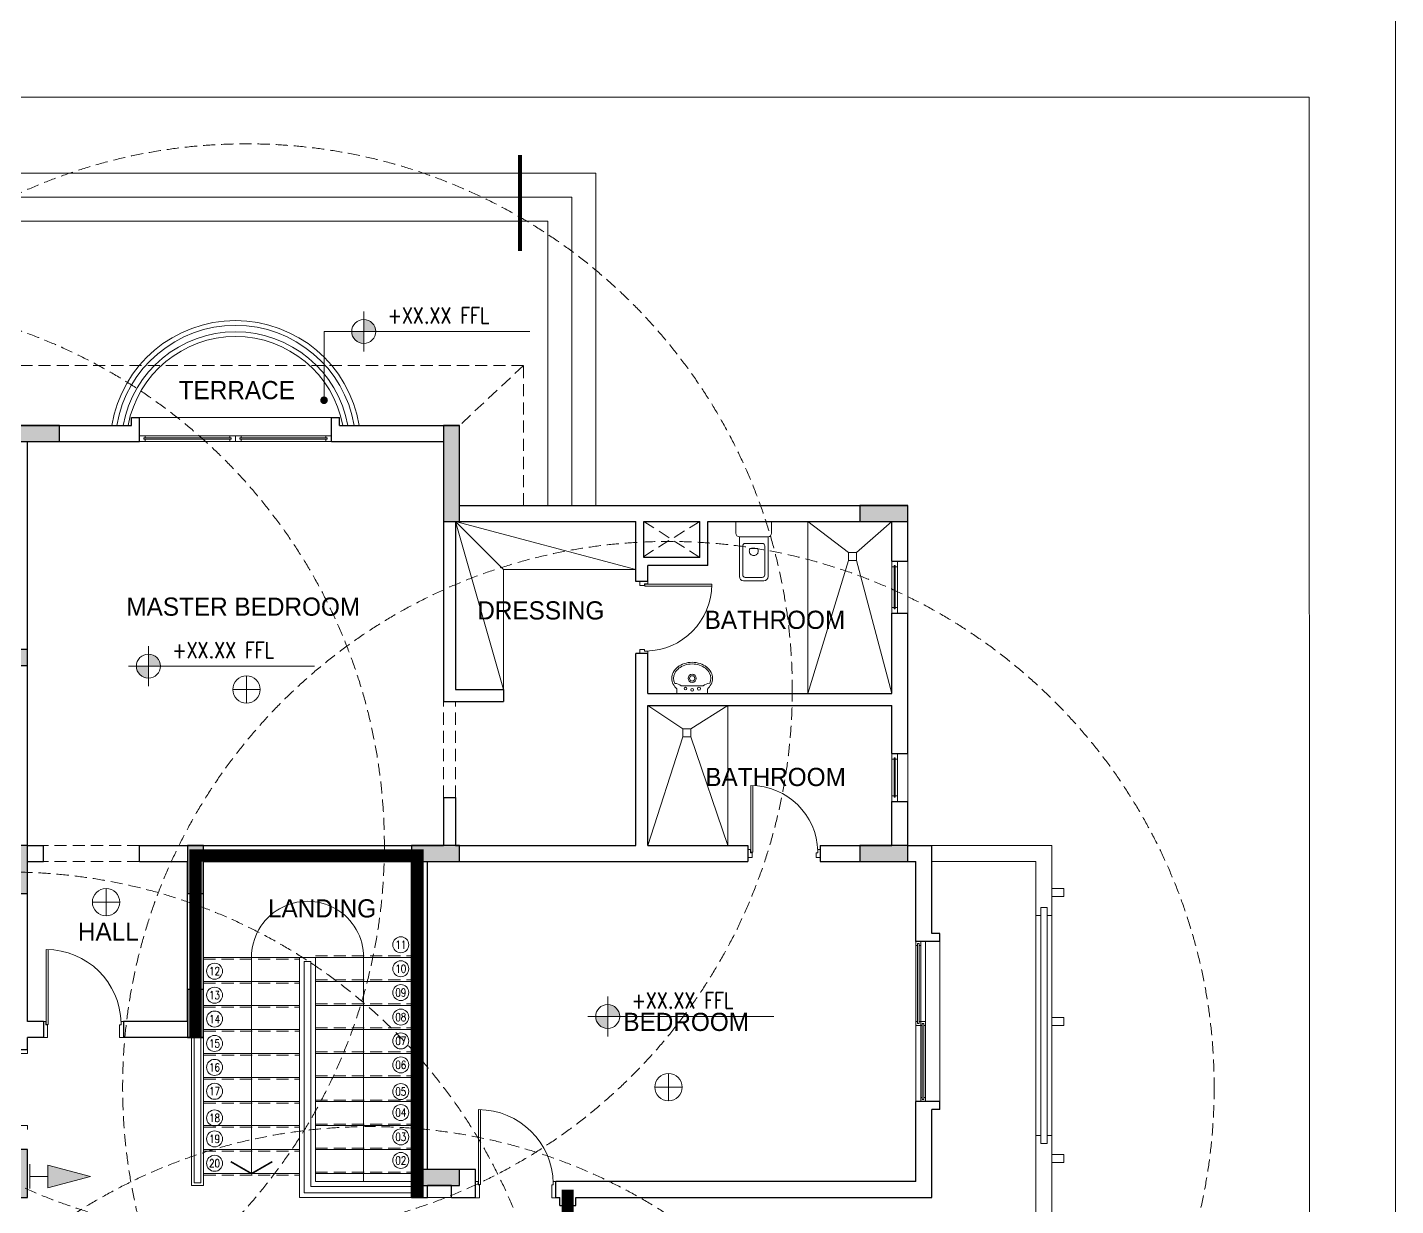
# Model space of a CAD drawing. Header units: millimetres. Extents: x -9083 to 924194, y -232449 to 321637.
# Drawn here: x 155860 to 167142, y -205521 to -195804 of the extents above; entities that cross this region are included whole.
import ezdxf
from ezdxf.enums import TextEntityAlignment as Align

# ---------------------------------------------------------------- set-up
doc = ezdxf.new("R2010")
doc.units = ezdxf.units.MM
doc.header["$LTSCALE"] = 400
doc.header["$MEASUREMENT"] = 0
doc.linetypes.add('HIDDEN', pattern=[0.375, 0.25, -0.125])
doc.layers.get('0').update_dxf_attribs({"lineweight": 0, "true_color": 0xff1414})
doc.layers.get('Defpoints').update_dxf_attribs({"color": 8, "lineweight": 5})
doc.layers.add('ALARM', color=7, linetype='Continuous', lineweight=5, true_color=0xff0f0f)
for name, color, linetype, lineweight in [('ARCHES', 1, 'HIDDEN', 5), ('COLUMNS HATCH', 1, 'Continuous', 5), ('DOOR', 1, 'Continuous', 5), ('FIRE RATE', 244, 'Continuous', 0), ('FIXTURE', 5, 'Continuous', 0), ('FURNITURE', 1, 'Continuous', 5), ('GENERAL TEXT', 4, 'Continuous', 5), ('HANDRAIL', 31, 'Continuous', 5), ('HIDDEN', 237, 'HIDDEN', 0), ('LEVEL SYMBOL', 8, 'Continuous', 5), ('LEVELS', 251, 'Continuous', 5), ('PRO COLUMNS', 6, 'Continuous', 30), ('PROPOSED COLUMNS', 6, 'Continuous', 30), ('ROOF LINE 1', 246, 'Continuous', 30), ('STAIR', 1, 'Continuous', 5), ('STAIR NOSE', 1, 'HIDDEN', 5), ('TEXT STAIR NO', 7, 'Continuous', 5), ('WALL ELEVATION', 3, 'Continuous', 9), ('WALL PROPOSED', 255, 'Continuous', 30), ('WINDOWS', 5, 'Continuous', 5)]:
    doc.layers.add(name, color=color, linetype=linetype, lineweight=lineweight)
doc.styles.add('ROMANS-TITLE', font='ROMANS.shx', dxfattribs={"width": 0.8})
doc.styles.get("Standard").update_dxf_attribs({"font": 'GOTHIC.TTF', "height": 220})

# ---------------------------------------------------------------- blocks, each defined once
blk = doc.blocks.new('*U145')
for p, q in [((180, 0), (-180, 0)), ((-180, 0), (-180, -53)), ((180, 0), (180, -52)), ((130, -89), (-130, -89))]:
    blk.add_line(p, q)
for centre, radius in [((-80, -57), 16.1), ((0, -178), 48.5), ((0, -178), 31.8), ((0, -44), 16), ((80, -57), 18.1)]:
    blk.add_circle(centre, radius)
for centre, radius, start, end in [((-88, -178), 152, 152.3807, 180), ((-45, -201), 200, 132.2414, 152.3807), ((-88, -178), 132, 153.1014, 207.6193), ((-209, 0), 119, 271.591, 311.3839), ((214, 5), 126, 228.3983, 266.8513), ((46, -201), 200, 27.6193, 48.0173), ((89, -178), 132, 332.3807, 25.9024), ((89, -178), 152, 0, 27.6193), ((-88, -178), 152, 180, 207.6193), ((-45, -156), 200, 207.6193, 231.6325), ((-45, -156), 180, 207.6193, 231.6325), ((-18, -121), 244, 231.6325, 251.8447), ((-18, -121), 224, 231.6325, 251.8447), ((18, -121), 224, 288.1553, 308.3675), ((18, -121), 244, 288.1553, 308.3675), ((46, -156), 180, 308.3675, 332.3807), ((46, -156), 200, 308.3675, 332.3807), ((89, -178), 152, 332.3807, 0), ((0, -66), 302, 251.8447, 270), ((0, -66), 282, 251.8447, 270), ((0, -66), 282, 270, 288.1553), ((0, -66), 302, 270, 288.1553)]:
    blk.add_arc(centre, radius, start, end)
blk = doc.blocks.new('*U146')
for p, q in [((-210, 0), (-210, -140)), ((-210, 0), (210, 0)), ((210, 0), (210, -140)), ((-170, -180), (-170, -650)), ((-170, -180), (170, -180)), ((-130, -290), (-130, -630)), ((-100, -260), (100, -260)), ((-44, -319), (44, -319)), ((130, -290), (130, -630)), ((170, -180), (170, -650)), ((-120, -700), (120, -700)), ((-100, -660), (100, -660))]:
    blk.add_line(p, q)
for centre, radius, start, end in [((-170, -140), 40, 180, 270), ((170, -140), 40, 270, 0), ((-100, -290), 30, 90, 180), ((-1, -349), 53, 144.8858, 157.2878), ((1, -349), 53, 22.7122, 35.1142), ((100, -290), 30, 0, 90), ((-1, -349), 52.4, 157.2878, 180), ((-1, -349), 52.4, 180, 202.7122), ((-1, -349), 53, 202.7122, 225.2991), ((0, -348), 53.5, 225.2991, 247.7107), ((0, -348), 54, 247.7107, 270), ((0, -348), 54, 270, 292.2893), ((0, -348), 53.5, 292.2893, 314.7009), ((1, -349), 53, 314.7009, 337.2878), ((1, -349), 52.4, 360, 22.7122), ((1, -349), 52.4, 337.2878, 0), ((-100, -630), 30, 180, 270), ((100, -630), 30, 270, 0), ((-120, -650), 50, 180, 270), ((120, -650), 50, 270, 0)]:
    blk.add_arc(centre, radius, start, end)
blk = doc.blocks.new('A$C977231d2')
at = {"layer": 'Defpoints'}
blk.add_lwpolyline([(-120, 0), (-823, 0), (-823, 576), (-120, 576)], close=True, dxfattribs=at)
blk = doc.blocks.new('VILLA FIRST COLUMNS')
at = {"layer": 'COLUMNS HATCH', "ltscale": 300}
for points in [[(401768, 181785), (401168, 181785), (401168, 181985), (401768, 181985)], [(406768, 181985), (406768, 180785), (406568, 180785), (406568, 181985)], [(412368, 180785), (411768, 180785), (411768, 180985), (412368, 180985)], [(401368, 178985), (400768, 178985), (400768, 179185), (401368, 179185)], [(401168, 176135), (401168, 176735), (401368, 176735), (401368, 176135)], [(403368, 176135), (403368, 176735), (403568, 176735), (403568, 176135)], [(406768, 176535), (406168, 176535), (406168, 176735), (406768, 176735)], [(412368, 176535), (411768, 176535), (411768, 176735), (412368, 176735)], [(403368, 174335), (403368, 174935), (403568, 174935), (403568, 174335)], [(401168, 172335), (401168, 172935), (401368, 172935), (401368, 172335)], [(406768, 172485), (406168, 172485), (406168, 172685), (406768, 172685)]]:
    blk.add_hatch(color=256, dxfattribs=at).paths.add_polyline_path(points)
at = {"layer": 'PRO COLUMNS', "ltscale": 300}
for points in [[(401768, 181785), (401768, 181985), (401168, 181985), (401168, 181785)], [(406768, 181985), (406568, 181985), (406568, 180785), (406768, 180785)], [(412368, 180785), (412368, 180985), (411768, 180985), (411768, 180785)], [(401368, 178985), (401368, 179185), (400768, 179185), (400768, 178985)], [(401168, 176135), (401368, 176135), (401368, 176735), (401168, 176735)], [(403368, 176135), (403568, 176135), (403568, 176735), (403368, 176735)], [(406768, 176535), (406768, 176735), (406168, 176735), (406168, 176535)], [(412368, 176535), (412368, 176735), (411768, 176735), (411768, 176535)], [(403368, 174335), (403568, 174335), (403568, 174935), (403368, 174935)], [(401168, 172335), (401368, 172335), (401368, 172935), (401168, 172935)], [(406768, 172485), (406768, 172685), (406168, 172685), (406168, 172485)]]:
    blk.add_lwpolyline(points, close=True, dxfattribs=at)
blk = doc.blocks.new('*U61')
for p, q in [((0, 7), (120, 7)), ((0, 7), (0, 0)), ((0, 0), (120, 0)), ((5.5, 4.25), (114.5, 4.25)), ((5.5, 4.25), (5.5, 2.75)), ((5.5, 2.75), (114.5, 2.75)), ((7, 7), (7, 4.25)), ((7, 2.75), (7, 0)), ((113, 7), (113, 4.25)), ((113, 2.75), (113, 0)), ((114.5, 4.25), (114.5, 2.75)), ((120, 7), (120, 0))]:
    blk.add_line(p, q)
blk = doc.blocks.new('A-LVL_PLAN')
at = {"layer": 'LEVELS', "ltscale": 800}
h = blk.add_hatch(color=256, dxfattribs=at)
h.paths.add_polyline_path([(0, 0), (150, 0, 0.414214), (0, 150)])
h.paths.add_polyline_path([(0, -150), (0, 0), (-150, 0, 0.414214)])
at = {"layer": 'LEVELS'}
for p, q in [((0, -250), (0, 250)), ((-250, 0), (250, 0))]:
    blk.add_line(p, q, dxfattribs=at)
at = {"layer": 'LEVELS', "ltscale": 800}
blk.add_line((0, 0), (2074, 0), dxfattribs=at)
at = {"layer": 'LEVELS'}
blk.add_circle((0, 0), 150, dxfattribs=at)
at = {"layer": 'LEVELS', "ltscale": 800, "style": 'ROMANS-TITLE', "width": 0.8}
blk.add_attdef('FLOOR-LEVEL', (300, 100), '', height=200, dxfattribs=at)
blk = doc.blocks.new('BAYTANG')
at = {"layer": 'TEXT STAIR NO', "color": 8, "ltscale": 0.1}
blk.add_circle((0, 0), 100, dxfattribs=at)
at = {"layer": 'TEXT STAIR NO', "style": 'ROMANS-TITLE', "width": 0.8}
blk.add_attdef('STEPNO.', text='', height=120, dxfattribs=at).set_placement((0, 0), align=Align.MIDDLE_CENTER)
blk = doc.blocks.new('*U63')
for p, q in [((-1565, 66), (-1565, 1001)), ((-1540, 66), (-1540, 1000)), ((-1600, 101), (-1570, 101)), ((-1570, 61), (-1570, 101)), ((-1570, 61), (-1550, 61)), ((-1565, 66), (-1540, 66)), ((-1550, -99), (-1550, 61)), ((-650, -99), (-650, 61)), ((-630, 61), (-650, 61)), ((-600, 101), (-630, 101)), ((-630, 61), (-630, 101)), ((-1600, -99), (-1550, -99)), ((-600, -99), (-650, -99))]:
    blk.add_line(p, q)
blk.add_arc((-1565, 66), 935, 0.9304, 89.9953)
blk = doc.blocks.new('*U70')
for p, q in [((600, 99), (650, 99)), ((650, 99), (650, -61)), ((1550, 99), (1550, -61)), ((1600, 99), (1550, 99)), ((600, -101), (630, -101)), ((630, -61), (630, -101)), ((630, -61), (650, -61)), ((1540, -66), (1540, -1000)), ((1565, -66), (1540, -66)), ((1570, -61), (1550, -61)), ((1565, -66), (1565, -1001)), ((1570, -61), (1570, -101)), ((1600, -101), (1570, -101))]:
    blk.add_line(p, q)
blk.add_arc((1565, -66), 935, 180.9304, 269.9953)
blk = doc.blocks.new('*U74')
for p, q in [((-1565, 64), (-1565, 899)), ((-1540, 64), (-1540, 897)), ((-1600, 99), (-1570, 99)), ((-1570, 59), (-1570, 99)), ((-1570, 59), (-1550, 59)), ((-1565, 64), (-1540, 64)), ((-1550, -1), (-1550, 59)), ((-750, -1), (-750, 59)), ((-730, 59), (-750, 59)), ((-700, 99), (-730, 99)), ((-730, 59), (-730, 99)), ((-1600, -1), (-1550, -1)), ((-700, -1), (-750, -1))]:
    blk.add_line(p, q)
blk.add_arc((-1565, 63), 835, 1.0452, 89.9934)
blk = doc.blocks.new('A$Ccfd28120')
for p, q in [((0, -171), (0, 171)), ((171, 0), (-171, 0))]:
    blk.add_line(p, q)
blk.add_circle((0, 0), 171)
blk = doc.blocks.new('FIRE EXTINGUISHER')
at = {"transparency": 33554559}
h = blk.add_hatch(color=256, dxfattribs=at)
h.dxf.hatch_style = 1
h.paths.add_polyline_path([(165311, -106760), (164961, -106667), (164961, -106854)])
for p, q in [((164811, -106860), (164811, -106660)), ((164961, -106854), (164961, -106667)), ((165311, -106760), (164961, -106667)), ((164811, -106760), (164961, -106760)), ((165311, -106760), (164961, -106854))]:
    blk.add_line(p, q)

msp = doc.modelspace()

# ---------------------------------------------------------------- linework, layer by layer
at = {"layer": 'ALARM', "linetype": 'HIDDEN', "lineweight": 0}
for centre in [(157667.14703, -201264.19906), (154303.66834, -202550.57233), (161145.75204, -204543.63887), (155710.82166, -207270.25204), (158688.70018, -209369.54694)]:
    msp.add_circle(centre, 4500, dxfattribs=at)
at = {"layer": 'ARCHES', "lineweight": 0}
for p, q in [((159292.07157, -202155.15862), (159292.07157, -201363.15862)), ((159391.07157, -202155.15862), (159391.07157, -201363.15862)), ((156784.07157, -202551.15862), (155992.07157, -202551.15862)), ((156784.07157, -202683.15862), (155992.07157, -202683.15862))]:
    msp.add_line(p, q, dxfattribs=at)
at = {"layer": 'Defpoints', "lineweight": 0}
msp.add_lwpolyline([(146300.19608, -213445.00777), (166432.9392, -213445.00777), (166427.97271, -196379.66166), (146295.22959, -196379.66166)], close=True, dxfattribs=at)
at = {"layer": 'DOOR', "lineweight": 0}
msp.add_line((159358.07157, -205455.15862), (159160.07157, -205455.15862), dxfattribs=at)
at = {"layer": 'FIRE RATE', "color": 244, "lineweight": 0, "true_color": 0x991b1e, "const_width": 100}
msp.add_lwpolyline([(159078.07157, -205455.15862), (159078.07157, -202633.15862), (157246.0195, -202633.15862), (157246.0195, -204135.26277)], dxfattribs=at)
at = {"layer": 'FIRE RATE', "color": 177, "lineweight": 0, "true_color": 0x293189, "const_width": 100}
msp.add_lwpolyline([(160315.0195, -206247.26277), (160315.0195, -205389.15862)], dxfattribs=at)
at = {"layer": 'FURNITURE', "lineweight": 0}
for p, q in [((159787.07157, -201264.15862), (159391.07157, -199878.26277)), ((159391.07157, -199878.26277), (160876.07157, -200274.26277)), ((159787.07157, -200274.26277), (159391.07157, -199878.26277)), ((162295.07157, -201297.15862), (162295.07157, -199878.26277)), ((162631.5451, -200134.89408), (162295.07157, -199878.26277)), ((162697.5451, -200134.89408), (162988.07157, -199878.26357)), ((162697.5451, -200134.89408), (162631.5451, -200134.89408)), ((162631.5451, -200134.89408), (162631.5451, -200200.89408)), ((162697.5451, -200200.89408), (162697.5451, -200134.89408)), ((162295.07157, -201297.15862), (162631.5451, -200200.89408)), ((162631.5451, -200200.89408), (162697.5451, -200200.89408)), ((162697.5451, -200200.89408), (162988.07157, -201297.15862)), ((159787.07157, -201264.15862), (159787.07157, -200274.26277)), ((160876.07157, -200274.26277), (159787.07157, -200274.26277)), ((161265.29358, -201589.92697), (160975.07157, -201396.15862)), ((161331.29358, -201589.92697), (161635.07157, -201396.15862)), ((161635.07157, -202551.15862), (161635.07157, -201396.15862)), ((161331.29358, -201589.92697), (161265.29358, -201589.92697)), ((161265.29358, -201589.92697), (161265.29358, -201655.92697)), ((161331.29358, -201655.92697), (161331.29358, -201589.92697)), ((160975.07157, -202551.15862), (161265.29358, -201655.92697)), ((161265.29358, -201655.92697), (161331.29358, -201655.92697)), ((161331.29358, -201655.92697), (161635.07157, -202551.15862))]:
    msp.add_line(p, q, dxfattribs=at)
at = {"layer": 'HANDRAIL', "lineweight": 0}
for p, q in [((163318.07157, -202551.15862), (164308.07157, -202551.15862)), ((164308.07157, -206973.15862), (164308.07157, -202551.15862)), ((163318.07157, -202683.15862), (164176.07157, -202683.15862)), ((164176.07157, -206841.15862), (164176.07157, -202683.15862)), ((164176.07157, -203128.65862), (164215.67157, -203128.65862)), ((164268.47157, -203128.65862), (164308.07157, -203128.65862)), ((158104.07157, -203475.15862), (158236.07157, -203475.15862)), ((158104.07157, -203475.15862), (158104.07157, -205455.15862)), ((158143.67157, -205415.55862), (158143.67157, -203508.15862)), ((158143.67157, -203508.15862), (158196.47157, -203508.15862)), ((158196.47157, -205362.75862), (158196.47157, -203508.15862)), ((158236.07157, -203475.15862), (158236.07157, -205323.15862)), ((157213.07157, -204135.15862), (157213.07157, -205356.15862)), ((157236.17157, -204135.15862), (157236.17157, -205333.05862)), ((157288.97157, -204135.15862), (157288.97157, -205333.05862)), ((157312.07157, -204135.15862), (157312.07157, -205356.15862)), ((164176.07157, -204943.65862), (164215.67157, -204943.65862)), ((164268.47157, -204943.65862), (164308.07157, -204943.65862)), ((159028.07157, -205323.15862), (158236.07157, -205323.15862)), ((157213.07157, -205356.15862), (157312.07157, -205356.15862)), ((157236.17157, -205333.05862), (157288.97157, -205333.05862)), ((159028.07157, -205415.55862), (158143.67157, -205415.55862)), ((159028.07157, -205362.75862), (158196.47157, -205362.75862)), ((159028.07157, -205455.15862), (158104.07157, -205455.15862))]:
    msp.add_line(p, q, dxfattribs=at)
at = {"layer": 'HANDRAIL', "lineweight": 0, "ltscale": 5, "const_width": 33}
msp.add_lwpolyline([(159922.2428, -197647.90412), (159922.2428, -196855.90412)], dxfattribs=at)
at = {"layer": 'HANDRAIL', "lineweight": 0}
for points in [[(164407.07157, -202905.90862), (164407.07157, -202971.90862), (164308.07157, -202971.90862), (164308.07157, -202905.90862), (164407.07157, -202905.90862)], [(164407.07157, -203970.15862), (164407.07157, -204036.15862), (164308.07157, -204036.15862), (164308.07157, -203970.15862), (164407.07157, -203970.15862)], [(164407.07157, -205166.40862), (164407.07157, -205100.40862), (164308.07157, -205100.40862), (164308.07157, -205166.40862), (164407.07157, -205166.40862)]]:
    msp.add_lwpolyline(points, dxfattribs=at)
msp.add_lwpolyline([(164215.67157, -203062.65862), (164268.47157, -203062.65862), (164268.47157, -205009.65862), (164215.67157, -205009.65862)], close=True, dxfattribs=at)
for radius, start, end in [(994.01095, 9.789520609, 170.210479374), (941.21095, 10.344572285, 169.655427698)]:
    msp.add_arc((157576.08741, -199255.16957), radius, start, end, dxfattribs=at)
at = {"layer": 'HIDDEN', "lineweight": 0}
for p, q in [((159952.07157, -198591.15862), (159424.07157, -199086.15862)), ((161404.07157, -199877.63479), (160942.07157, -200166.8446)), ((160942.07157, -199878.26277), (161404.07157, -200175.36692))]:
    msp.add_line(p, q, dxfattribs=at)
msp.add_lwpolyline([(159952.07157, -199746.26277), (159952.07157, -198591.15862), (155200.07157, -198591.15862), (155200.07157, -200934.15862)], dxfattribs=at)
at = {"layer": 'LEVELS', "lineweight": 0}
msp.add_line((158306.20736, -198847.5369), (158306.20736, -198816.1869), dxfattribs=at)
at = {"layer": 'LEVELS', "lineweight": 0, "ltscale": 800}
msp.add_lwpolyline([(158306.20736, -198816.1869), (158306.20736, -198312.01184), (158633.43339, -198312.01184)], dxfattribs=at)
at = {"layer": 'LEVELS', "lineweight": 0, "const_width": 31.35}
msp.add_lwpolyline([(158306.20736, -198863.2119, 1), (158306.20736, -198894.5619, 1)], format="xyb", close=True, dxfattribs=at)
at = {"layer": 'ROOF LINE 1', "lineweight": 0, "ltscale": 100}
for radius, start, end in [(1033.61095, 9.410981867, 170.58901812), (901.61095, 10.804263793, 169.195736187)]:
    msp.add_arc((157576.08741, -199255.16957), radius, start, end, dxfattribs=at)
at = {"layer": 'STAIR', "lineweight": 0}
for p, q in [((157312.07157, -203475.15862), (158104.07157, -203475.15862)), ((157708.60736, -203475.15862), (157708.60736, -205257.15862)), ((158236.07157, -203475.15862), (159028.07157, -203475.15862)), ((158632.60736, -205323.15862), (158632.60736, -203475.15862)), ((157312.07157, -203673.15862), (158104.07157, -203673.15862)), ((158236.07157, -203673.15862), (159028.07157, -203673.15862)), ((157312.07157, -203871.15862), (158104.07157, -203871.15862)), ((158236.07157, -203871.15862), (159028.07157, -203871.15862)), ((157314.21473, -204069.15862), (158104.07157, -204069.15862)), ((158236.07157, -204069.15862), (159029.14315, -204069.15862)), ((157314.21473, -204267.15862), (158104.07157, -204267.15862)), ((158236.07157, -204267.15862), (159029.14315, -204267.15862)), ((157313.14315, -204465.15862), (158104.07157, -204465.15862)), ((158236.07157, -204465.15862), (159029.14315, -204465.15862)), ((157313.14315, -204663.15862), (158104.07157, -204663.15862)), ((158236.07157, -204663.15862), (159029.14315, -204663.15862)), ((157313.14315, -204861.15862), (158104.07157, -204861.15862)), ((158236.07157, -204861.15862), (159029.14315, -204861.15862)), ((157313.14315, -205059.15862), (158104.07157, -205059.15862)), ((158236.07157, -205059.15862), (159029.14315, -205059.15862)), ((157313.14315, -205257.15862), (158104.07157, -205257.15862)), ((158236.07157, -205257.15862), (159029.14315, -205257.15862))]:
    msp.add_line(p, q, dxfattribs=at)
for points in [[(154606.07157, -199779.15862), (154606.07157, -197007.15862), (160546.07157, -197007.15862), (160546.07157, -199746.26277)], [(154804.07157, -199779.15862), (154804.07157, -197205.15862), (160348.07157, -197205.15862), (160348.07157, -199746.26277)], [(155002.07157, -199779.15862), (155002.07157, -197403.15862), (160150.07157, -197403.15862), (160150.07157, -199746.26277)]]:
    msp.add_lwpolyline(points, dxfattribs=at)
at = {"layer": 'STAIR', "lineweight": 0, "const_width": 13.2}
msp.add_lwpolyline([(157537.13433, -205158.15862), (157708.60736, -205257.15862), (157880.08039, -205158.15862)], dxfattribs=at)
at = {"layer": 'STAIR', "lineweight": 0}
msp.add_arc((158170.33947, -203473.04599), 462.27272, 359.738151334, 180.261848666, dxfattribs=at)
at = {"layer": 'STAIR NOSE', "linetype": 'HIDDEN', "lineweight": 0}
for p, q in [((157312.07157, -203488.35862), (158104.07157, -203488.35862)), ((158236.07157, -203461.95862), (159028.07157, -203461.95862)), ((157312.07157, -203686.35862), (158104.07157, -203686.35862)), ((158236.07157, -203659.95862), (159028.07157, -203659.95862)), ((158236.07157, -203857.95862), (159028.07157, -203857.95862)), ((157312.07157, -203884.35862), (158104.07157, -203884.35862)), ((157314.21473, -204082.35862), (158104.07157, -204082.35862)), ((158236.07157, -204055.95862), (159029.14315, -204055.95862)), ((157314.21473, -204280.35862), (158104.07157, -204280.35862)), ((158236.07157, -204253.95862), (159029.14315, -204253.95862)), ((157313.14315, -204478.35862), (158104.07157, -204478.35862)), ((158236.07157, -204451.95862), (159029.14315, -204451.95862)), ((157313.14315, -204676.35862), (158104.07157, -204676.35862)), ((158236.07157, -204649.95862), (159029.14315, -204649.95862)), ((158236.07157, -204847.95862), (159029.14315, -204847.95862)), ((157313.14315, -204874.35862), (158104.07157, -204874.35862)), ((157313.14315, -205072.35862), (158104.07157, -205072.35862)), ((158236.07157, -205045.95862), (159029.14315, -205045.95862)), ((157313.14315, -205270.35862), (158104.07157, -205270.35862)), ((158236.07157, -205243.95862), (159029.14315, -205243.95862))]:
    msp.add_line(p, q, dxfattribs=at)
at = {"layer": 'WALL ELEVATION', "linetype": 'Continuous', "lineweight": 0}
for p, q in [((156784.07157, -199020.15862), (158368.07157, -199020.15862)), ((163120.06365, -200205.4435), (163120.06365, -200634.33935)), ((163120.07157, -201792.15862), (163120.07157, -202188.15862)), ((163384.07157, -203343.15862), (163384.07157, -204663.15862))]:
    msp.add_line(p, q, dxfattribs=at)
at = {"layer": 'WALL PROPOSED'}
for p, q in [((155728.07157, -199086.15862), (156718.07157, -199086.15862)), ((156718.07157, -199086.15862), (156718.07157, -199020.15862)), ((156718.07157, -199020.15862), (156784.07157, -199020.15862)), ((156784.07157, -199218.15862), (156784.07157, -199020.15862)), ((158368.07157, -199020.15862), (158434.07157, -199020.15862)), ((158368.07157, -199218.15862), (158368.07157, -199020.15862)), ((158434.07157, -199086.15862), (158434.07157, -199020.15862)), ((158434.07157, -199086.15862), (159424.07157, -199086.15862)), ((159424.07157, -199746.26277), (159424.07157, -199086.15862)), ((155860.07157, -202551.15862), (155860.07157, -199218.15862)), ((155860.07157, -199218.15862), (156784.07157, -199218.15862)), ((158368.07157, -199218.15862), (159292.07157, -199218.15862)), ((159292.07157, -199218.15862), (159292.07157, -201363.15862)), ((159424.07157, -199746.26277), (163120.07157, -199746.26277)), ((163120.06365, -200205.4435), (163120.07157, -199746.26277)), ((159391.07157, -199878.26277), (160876.07157, -199878.26277)), ((159391.07157, -199878.26277), (159391.07157, -201264.15862)), ((160876.07157, -200373.81862), (160876.07157, -199878.26277)), ((160942.07157, -199877.63479), (161404.07157, -199877.63479)), ((160942.07157, -200175.36692), (160942.07157, -199877.63479)), ((161404.07157, -200175.36692), (161404.07157, -199877.63479)), ((161470.07157, -199877.6348), (162988.07157, -199878.26277)), ((161470.07157, -200241.36692), (161470.07157, -199877.6348)), ((162988.06365, -200205.4435), (162988.07157, -199878.26277)), ((161404.07157, -200175.36692), (160942.07157, -200175.36692)), ((161470.07157, -200241.36692), (160975.07157, -200241.36692)), ((160975.07157, -200373.81862), (160975.07157, -200241.36692)), ((162988.06365, -200205.4435), (163120.06365, -200205.4435)), ((160975.07157, -200373.81862), (160876.07157, -200373.81862)), ((162988.07157, -201297.15862), (162988.06365, -200634.33935)), ((162988.06365, -200634.33935), (163120.06365, -200634.33935)), ((163120.07157, -201792.15862), (163120.06365, -200634.33935)), ((160876.07157, -202551.15862), (160876.07157, -200967.15862)), ((160975.07157, -200967.15862), (160876.07157, -200967.15862)), ((160975.07157, -201297.15862), (160975.07157, -200967.15862)), ((159292.07157, -201363.15862), (159787.07157, -201363.15862)), ((159391.07157, -201264.15862), (159787.07157, -201264.15862)), ((159787.07157, -201264.15862), (159787.07157, -201363.15862)), ((160975.07157, -201297.15862), (162988.07157, -201297.15862)), ((160975.07157, -202551.15862), (160975.07157, -201396.15862)), ((160975.07157, -201396.15862), (162988.07157, -201396.15862)), ((162988.07157, -201792.15862), (162988.07157, -201396.15862)), ((162988.07157, -201792.15862), (163120.07157, -201792.15862)), ((159292.07157, -202155.15862), (159391.07157, -202155.15862)), ((159292.07157, -202155.15862), (159292.07157, -202551.15862)), ((159391.07157, -202155.15862), (159391.07157, -202551.15862)), ((162988.07157, -202188.15862), (163120.07157, -202188.15862)), ((162988.07157, -202551.15862), (162988.07157, -202188.15862)), ((163120.07157, -202551.15862), (163120.07157, -202188.15862)), ((155860.07157, -202551.15862), (155992.07157, -202551.15862)), ((155992.07157, -202683.15862), (155992.07157, -202551.15862)), ((156784.07157, -202683.15862), (156784.07157, -202551.15862)), ((156784.07157, -202551.15862), (159292.07157, -202551.15862)), ((159391.07157, -202551.15862), (160876.07157, -202551.15862)), ((160975.07157, -202551.15862), (161801.61175, -202551.15862)), ((161801.61175, -202551.15862), (161801.61175, -202683.15862)), ((162395.61175, -202551.15862), (162988.07157, -202551.15862)), ((162395.61175, -202551.15862), (162395.61175, -202683.15862)), ((163120.07157, -202551.15862), (163318.07157, -202551.15862)), ((163318.07157, -203277.15862), (163318.07157, -202551.15862)), ((155860.07157, -204003.15862), (155860.07157, -202683.15862)), ((155860.07157, -202683.15862), (155992.07157, -202683.15862)), ((156784.07157, -202683.15862), (157180.07157, -202683.15862)), ((157180.07157, -204003.15862), (157180.07157, -202683.15862)), ((157312.07157, -204135.15862), (157312.07157, -202683.15862)), ((157312.07157, -202683.15862), (159028.07157, -202683.15862)), ((159028.07157, -205455.15862), (159028.07157, -202683.15862)), ((159160.07157, -202683.15862), (161801.61175, -202683.15862)), ((159160.07157, -205224.15862), (159160.07157, -202683.15862)), ((162395.61175, -202683.15862), (163186.07157, -202683.15862)), ((163186.07157, -203343.15862), (163186.07157, -202683.15862)), ((163384.07157, -203277.15862), (163318.07157, -203277.15862)), ((163384.07157, -203343.15862), (163384.07157, -203277.15862)), ((163384.07157, -203343.15862), (163186.07157, -203343.15862)), ((155992.07157, -204003.15862), (155860.07157, -204003.15862)), ((155992.07157, -204003.15862), (155992.07157, -204135.15862)), ((156652.07157, -204003.15862), (156652.07157, -204135.15862)), ((157180.07157, -204003.15862), (156652.07157, -204003.15862)), ((155860.07157, -204234.15862), (155860.07157, -204135.15862)), ((155992.07157, -204135.15862), (155860.07157, -204135.15862)), ((157312.07157, -204135.15862), (156652.07157, -204135.15862)), ((155728.07157, -204234.15862), (155860.07157, -204234.15862)), ((163186.07157, -205323.15862), (163186.07157, -204663.15862)), ((163384.07157, -204663.15862), (163186.07157, -204663.15862)), ((163318.07157, -205455.15862), (163318.07157, -204729.15862)), ((163384.07157, -204729.15862), (163318.07157, -204729.15862)), ((163384.07157, -204729.15862), (163384.07157, -204663.15862)), ((159556.07157, -205224.15862), (159160.07157, -205224.15862)), ((159556.07157, -205455.15862), (159556.07157, -205224.15862)), ((160216.07157, -205455.15862), (160216.07157, -205323.15862)), ((163186.07157, -205323.15862), (160216.07157, -205323.15862)), ((159160.07157, -205455.15862), (159160.07157, -205356.15862)), ((159358.07157, -205356.15862), (159160.07157, -205356.15862)), ((159358.07157, -205455.15862), (159358.07157, -205356.15862)), ((159028.07157, -205455.15862), (159160.07157, -205455.15862)), ((159358.07157, -205455.15862), (159556.07157, -205455.15862)), ((160216.07157, -205455.15862), (160249.07157, -205455.15862)), ((160249.07157, -205521.15862), (160249.07157, -205455.15862)), ((160249.07157, -205521.15862), (160381.07157, -205521.15862)), ((160381.07157, -205521.15862), (160381.07157, -205455.15862)), ((160381.07157, -205455.15862), (163318.07157, -205455.15862))]:
    msp.add_line(p, q, dxfattribs=at)
at = {"layer": 'WINDOWS', "lineweight": 0}
for p, q in [((158368.07157, -199171.95862), (157576.07157, -199171.95862)), ((157576.07157, -199171.95862), (157576.07157, -199218.15862)), ((158368.07157, -199218.15862), (157576.07157, -199218.15862)), ((157612.37157, -199190.10862), (157612.37157, -199200.00862)), ((158331.77157, -199190.10862), (157612.37157, -199190.10862)), ((158331.77157, -199200.00862), (157612.37157, -199200.00862)), ((157622.27157, -199171.95862), (157622.27157, -199190.10862)), ((157622.27157, -199200.00862), (157622.27157, -199218.15862)), ((158321.87157, -199171.95862), (158321.87157, -199190.10862)), ((158321.87157, -199200.00862), (158321.87157, -199218.15862)), ((158331.77157, -199190.10862), (158331.77157, -199200.00862)), ((158368.07157, -199171.95862), (158368.07157, -199218.15862)), ((162988.06365, -200205.4435), (162988.06365, -200634.33935)), ((163034.26365, -200205.4435), (162988.06365, -200205.4435)), ((163006.21365, -200241.7435), (163006.21365, -200598.03935)), ((163016.11365, -200241.7435), (163006.21365, -200241.7435)), ((163016.11365, -200241.7435), (163016.11365, -200598.03935)), ((163034.26365, -200205.4435), (163034.26365, -200634.33935)), ((163006.21365, -200251.6435), (162988.06365, -200251.6435)), ((163034.26365, -200251.6435), (163016.11365, -200251.6435)), ((163006.21365, -200588.13935), (162988.06365, -200588.13935)), ((163034.26365, -200634.33935), (162988.06365, -200634.33935)), ((163016.11365, -200598.03935), (163006.21365, -200598.03935)), ((163034.26365, -200588.13935), (163016.11365, -200588.13935)), ((162988.07157, -201792.15862), (162988.07157, -202188.15862)), ((163034.27157, -201792.15862), (162988.07157, -201792.15862)), ((163034.27157, -201792.15862), (163034.27157, -202188.15862)), ((163006.22157, -201838.35862), (162988.07157, -201838.35862)), ((163006.22157, -201828.45862), (163006.22157, -202151.85862)), ((163016.12157, -201828.45862), (163006.22157, -201828.45862)), ((163016.12157, -201828.45862), (163016.12157, -202151.85862)), ((163034.27157, -201838.35862), (163016.12157, -201838.35862)), ((163006.22157, -202141.95862), (162988.07157, -202141.95862)), ((163016.12157, -202151.85862), (163006.22157, -202151.85862)), ((163034.27157, -202141.95862), (163016.12157, -202141.95862)), ((163034.27157, -202188.15862), (162988.07157, -202188.15862)), ((163186.07157, -204036.15862), (163186.07157, -203343.15862)), ((163199.27157, -204019.65862), (163199.27157, -203359.65862)), ((163212.47157, -204019.65862), (163212.47157, -203359.65862)), ((163225.67157, -204003.15862), (163225.67157, -203343.15862)), ((163265.27157, -203343.15862), (163225.67157, -203343.15862)), ((163186.07157, -204003.15862), (163199.27157, -204003.15862)), ((163186.07157, -204036.15862), (163225.67157, -204036.15862)), ((163199.27157, -204019.65862), (163212.47157, -204019.65862)), ((163212.47157, -204003.15862), (163225.67157, -204003.15862)), ((163225.67157, -204663.15862), (163225.67157, -204003.15862)), ((163238.87157, -204646.65862), (163238.87157, -204019.65862)), ((163252.07157, -204646.65862), (163252.07157, -204019.65862)), ((163265.27157, -204663.15862), (163265.27157, -204003.15862)), ((163225.67157, -204630.15862), (163238.87157, -204630.15862)), ((163238.87157, -204646.65862), (163252.07157, -204646.65862)), ((163252.07157, -204630.15862), (163265.27157, -204630.15862)), ((163186.07157, -204663.15862), (163225.67157, -204663.15862)), ((163225.67157, -204663.15862), (163265.27157, -204663.15862))]:
    msp.add_line(p, q, dxfattribs=at)
for points in [[(163186.07157, -203343.15862), (163225.67157, -203343.15862)], [(163186.07157, -203376.15862), (163199.27157, -203376.15862)], [(163199.27157, -203359.65862), (163212.47157, -203359.65862)], [(163212.47157, -203376.15862), (163225.67157, -203376.15862)], [(163265.27157, -203343.15862), (163265.27157, -204003.15862)], [(163186.07157, -204663.15862), (163186.07157, -204036.15862)], [(163225.67157, -204003.15862), (163265.27157, -204003.15862)], [(163225.67157, -204036.15862), (163238.87157, -204036.15862)], [(163238.87157, -204019.65862), (163252.07157, -204019.65862)], [(163252.07157, -204036.15862), (163265.27157, -204036.15862)]]:
    msp.add_lwpolyline(points, dxfattribs=at)

# ---------------------------------------------------------------- block references
at = {"layer": 'ALARM', "lineweight": 0, "xscale": 0.66, "yscale": 0.66, "zscale": 0.66}
for p in [(157667.14703, -201264.19906), (156508.69378, -203018.60629), (161145.75204, -204543.63887)]:
    msp.add_blockref('A$Ccfd28120', p, dxfattribs=at)
at = {"layer": 'ALARM', "color": 242, "lineweight": 0, "true_color": 0xcd2027}
msp.add_blockref('FIRE EXTINGUISHER', (-8930.80731, -98519.87483), dxfattribs=at)
at = {"layer": 'Defpoints', "lineweight": 0, "xscale": 100, "yscale": 100, "zscale": 100}
msp.add_blockref('A$C977231d2', (179141.69457, -232449.41425), dxfattribs=at)
at = {"layer": 'DOOR', "lineweight": 0, "xscale": 0.66, "yscale": 0.66, "zscale": 0.66, "rotation": 270}
for name, p in [('*U74', (160909.98113, -201429.81862)), ('*U70', (155794.98113, -203838.15862))]:
    msp.add_blockref(name, p, dxfattribs=at)
at = {"layer": 'DOOR', "lineweight": 0, "xscale": 0.66, "yscale": 0.66, "zscale": 0.66}
for name, p in [('*U74', (162858.27175, -202649.24906)), ('*U63', (157048.07157, -204070.06818)), ('*U63', (160612.07157, -205390.06818))]:
    msp.add_blockref(name, p, dxfattribs=at)
at = {"layer": 'FIXTURE', "lineweight": 0, "xscale": -0.6988224132119649, "yscale": 0.6988224132119649, "zscale": 0.6988224132119649}
msp.add_blockref('*U146', (161849.57157, -199878.26277), dxfattribs=at)
at = {"layer": 'FIXTURE', "lineweight": 0, "xscale": -0.6988224132119649, "yscale": 0.6988224132119649, "zscale": 0.6988224132119649, "rotation": 180}
msp.add_blockref('*U145', (161341.47239, -201297.15862), dxfattribs=at)
at = {"layer": 'LEVEL SYMBOL', "lineweight": 0, "ltscale": 800}
ref = msp.add_blockref('A-LVL_PLAN', (158633.43339, -198312.01184), dxfattribs=dict(at, xscale=0.66, yscale=0.66, zscale=0.66))
ref.add_attrib('FLOOR-LEVEL', '+XX.XX FFL', (158831.43339, -198246.01184), dxfattribs={"color": 1, "ltscale": 800, "height": 132, "style": 'ROMANS-TITLE', "width": 0.8})
ref = msp.add_blockref('A-LVL_PLAN', (156857.94076, -201071.67093), dxfattribs=dict(at, xscale=0.66, yscale=0.66, zscale=0.66))
ref.add_attrib('FLOOR-LEVEL', '+XX.XX FFL', (157055.94076, -201005.67093), dxfattribs={"color": 1, "ltscale": 800, "height": 132, "style": 'ROMANS-TITLE', "width": 0.8})
ref = msp.add_blockref('A-LVL_PLAN', (160645.00307, -203961.37011), dxfattribs=dict(at, xscale=0.66, yscale=0.66, zscale=0.66))
ref.add_attrib('FLOOR-LEVEL', '+XX.XX FFL', (160843.00307, -203895.37011), dxfattribs={"color": 1, "ltscale": 800, "height": 132, "style": 'ROMANS-TITLE', "width": 0.8})
at = {"layer": 'PROPOSED COLUMNS', "lineweight": 0, "xscale": 0.66, "yscale": 0.66, "zscale": 0.66}
msp.add_blockref('VILLA FIRST COLUMNS', (-109042.87086, -319196.28921), dxfattribs=at)
at = {"layer": 'TEXT STAIR NO', "lineweight": 0}
ref = msp.add_blockref('BAYTANG', (158939.26608, -203369.75979), dxfattribs=dict(at, xscale=-0.66, yscale=0.66, zscale=0.66))
ref.add_attrib('STEPNO.', '11', dxfattribs={"height": 66, "style": 'ROMANS-TITLE', "width": 0.8}).set_placement((158939.26608, -203369.75979), align=Align.MIDDLE_CENTER)
ref = msp.add_blockref('BAYTANG', (158939.26608, -203567.75979), dxfattribs=dict(at, xscale=-0.66, yscale=0.66, zscale=0.66))
ref.add_attrib('STEPNO.', '10', dxfattribs={"height": 66, "style": 'ROMANS-TITLE', "width": 0.8}).set_placement((158939.26608, -203567.75979), align=Align.MIDDLE_CENTER)
ref = msp.add_blockref('BAYTANG', (157403.55225, -203587.54079), dxfattribs=dict(at, xscale=-0.66, yscale=0.66, zscale=0.66))
ref.add_attrib('STEPNO.', '12', dxfattribs={"height": 66, "style": 'ROMANS-TITLE', "width": 0.8}).set_placement((157403.55225, -203587.54079), align=Align.MIDDLE_CENTER)
ref = msp.add_blockref('BAYTANG', (157403.55225, -203785.54079), dxfattribs=dict(at, xscale=-0.66, yscale=0.66, zscale=0.66))
ref.add_attrib('STEPNO.', '13', dxfattribs={"height": 66, "style": 'ROMANS-TITLE', "width": 0.8}).set_placement((157403.55225, -203785.54079), align=Align.MIDDLE_CENTER)
ref = msp.add_blockref('BAYTANG', (158939.26608, -203764.23403), dxfattribs=dict(at, xscale=-0.66, yscale=0.66, zscale=0.66))
ref.add_attrib('STEPNO.', '09', dxfattribs={"height": 66, "style": 'ROMANS-TITLE', "width": 0.8}).set_placement((158939.26608, -203764.23403), align=Align.MIDDLE_CENTER)
ref = msp.add_blockref('BAYTANG', (157403.55225, -203982.01503), dxfattribs=dict(at, xscale=-0.66, yscale=0.66, zscale=0.66))
ref.add_attrib('STEPNO.', '14', dxfattribs={"height": 66, "style": 'ROMANS-TITLE', "width": 0.8}).set_placement((157403.55225, -203982.01503), align=Align.MIDDLE_CENTER)
ref = msp.add_blockref('BAYTANG', (158939.26608, -203965.99897), dxfattribs=dict(at, xscale=-0.66, yscale=0.66, zscale=0.66))
ref.add_attrib('STEPNO.', '08', dxfattribs={"height": 66, "style": 'ROMANS-TITLE', "width": 0.8}).set_placement((158939.26608, -203965.99897), align=Align.MIDDLE_CENTER)
ref = msp.add_blockref('BAYTANG', (157403.55225, -204183.77998), dxfattribs=dict(at, xscale=-0.66, yscale=0.66, zscale=0.66))
ref.add_attrib('STEPNO.', '15', dxfattribs={"height": 66, "style": 'ROMANS-TITLE', "width": 0.8}).set_placement((157403.55225, -204183.77998), align=Align.MIDDLE_CENTER)
ref = msp.add_blockref('BAYTANG', (158939.26608, -204163.01437), dxfattribs=dict(at, xscale=-0.66, yscale=0.66, zscale=0.66))
ref.add_attrib('STEPNO.', '07', dxfattribs={"height": 66, "style": 'ROMANS-TITLE', "width": 0.8}).set_placement((158939.26608, -204163.01437), align=Align.MIDDLE_CENTER)
ref = msp.add_blockref('BAYTANG', (158939.26608, -204360.50195), dxfattribs=dict(at, xscale=-0.66, yscale=0.66, zscale=0.66))
ref.add_attrib('STEPNO.', '06', dxfattribs={"height": 66, "style": 'ROMANS-TITLE', "width": 0.8}).set_placement((158939.26608, -204360.50195), align=Align.MIDDLE_CENTER)
ref = msp.add_blockref('BAYTANG', (157403.55225, -204380.79538), dxfattribs=dict(at, xscale=-0.66, yscale=0.66, zscale=0.66))
ref.add_attrib('STEPNO.', '16', dxfattribs={"height": 66, "style": 'ROMANS-TITLE', "width": 0.8}).set_placement((157403.55225, -204380.79538), align=Align.MIDDLE_CENTER)
ref = msp.add_blockref('BAYTANG', (157403.55225, -204578.28295), dxfattribs=dict(at, xscale=-0.66, yscale=0.66, zscale=0.66))
ref.add_attrib('STEPNO.', '17', dxfattribs={"height": 66, "style": 'ROMANS-TITLE', "width": 0.8}).set_placement((157403.55225, -204578.28295), align=Align.MIDDLE_CENTER)
ref = msp.add_blockref('BAYTANG', (158939.26608, -204580.35965), dxfattribs=dict(at, xscale=-0.66, yscale=0.66, zscale=0.66))
ref.add_attrib('STEPNO.', '05', dxfattribs={"height": 66, "style": 'ROMANS-TITLE', "width": 0.8}).set_placement((158939.26608, -204580.35965), align=Align.MIDDLE_CENTER)
ref = msp.add_blockref('BAYTANG', (157403.55225, -204798.14066), dxfattribs=dict(at, xscale=-0.66, yscale=0.66, zscale=0.66))
ref.add_attrib('STEPNO.', '18', dxfattribs={"height": 66, "style": 'ROMANS-TITLE', "width": 0.8}).set_placement((157403.55225, -204798.14066), align=Align.MIDDLE_CENTER)
ref = msp.add_blockref('BAYTANG', (158939.26608, -204753.29798), dxfattribs=dict(at, xscale=-0.66, yscale=0.66, zscale=0.66))
ref.add_attrib('STEPNO.', '04', dxfattribs={"height": 66, "style": 'ROMANS-TITLE', "width": 0.8}).set_placement((158939.26608, -204753.29798), align=Align.MIDDLE_CENTER)
ref = msp.add_blockref('BAYTANG', (157403.55225, -204971.07899), dxfattribs=dict(at, xscale=-0.66, yscale=0.66, zscale=0.66))
ref.add_attrib('STEPNO.', '19', dxfattribs={"height": 66, "style": 'ROMANS-TITLE', "width": 0.8}).set_placement((157403.55225, -204971.07899), align=Align.MIDDLE_CENTER)
ref = msp.add_blockref('BAYTANG', (158939.26608, -204954.29669), dxfattribs=dict(at, xscale=-0.66, yscale=0.66, zscale=0.66))
ref.add_attrib('STEPNO.', '03', dxfattribs={"height": 66, "style": 'ROMANS-TITLE', "width": 0.8}).set_placement((158939.26608, -204954.29669), align=Align.MIDDLE_CENTER)
ref = msp.add_blockref('BAYTANG', (158939.26608, -205148.20627), dxfattribs=dict(at, xscale=-0.66, yscale=0.66, zscale=0.66))
ref.add_attrib('STEPNO.', '02', dxfattribs={"height": 66, "style": 'ROMANS-TITLE', "width": 0.8}).set_placement((158939.26608, -205148.20627), align=Align.MIDDLE_CENTER)
ref = msp.add_blockref('BAYTANG', (157403.55225, -205172.0777), dxfattribs=dict(at, xscale=-0.66, yscale=0.66, zscale=0.66))
ref.add_attrib('STEPNO.', '20', dxfattribs={"height": 66, "style": 'ROMANS-TITLE', "width": 0.8}).set_placement((157403.55225, -205172.0777), align=Align.MIDDLE_CENTER)
at = {"layer": 'WINDOWS', "lineweight": 0, "xscale": 6.600000000000001, "yscale": 6.600000000000001, "zscale": 6.600000000000001}
msp.add_blockref('*U61', (156784.07157, -199218.15862), dxfattribs=at)

# ---------------------------------------------------------------- texts
at = {"layer": 'GENERAL TEXT', "lineweight": 0, "char_height": 150, "width": 2774.0642767, "attachment_point": 2}
for s, insert in [('TERRACE  ', (157586.61629, -198720.0513)), ('MASTER BEDROOM', (157640.02973, -200505.96463)), ('DRESSING', (160093.35791, -200537.08771)), ('BATHROOM', (162023.69992, -200614.6375)), ('BATHROOM', (162029.02486, -201910.76798)), (' LANDING', (158261.73287, -202994.59152)), ('HALL', (156527.38542, -203186.2884)), ('BEDROOM  ', (161292.05065, -203930.56103))]:
    msp.add_mtext(s, dxfattribs=dict(at, insert=insert))

doc.saveas('drawing.dxf')
